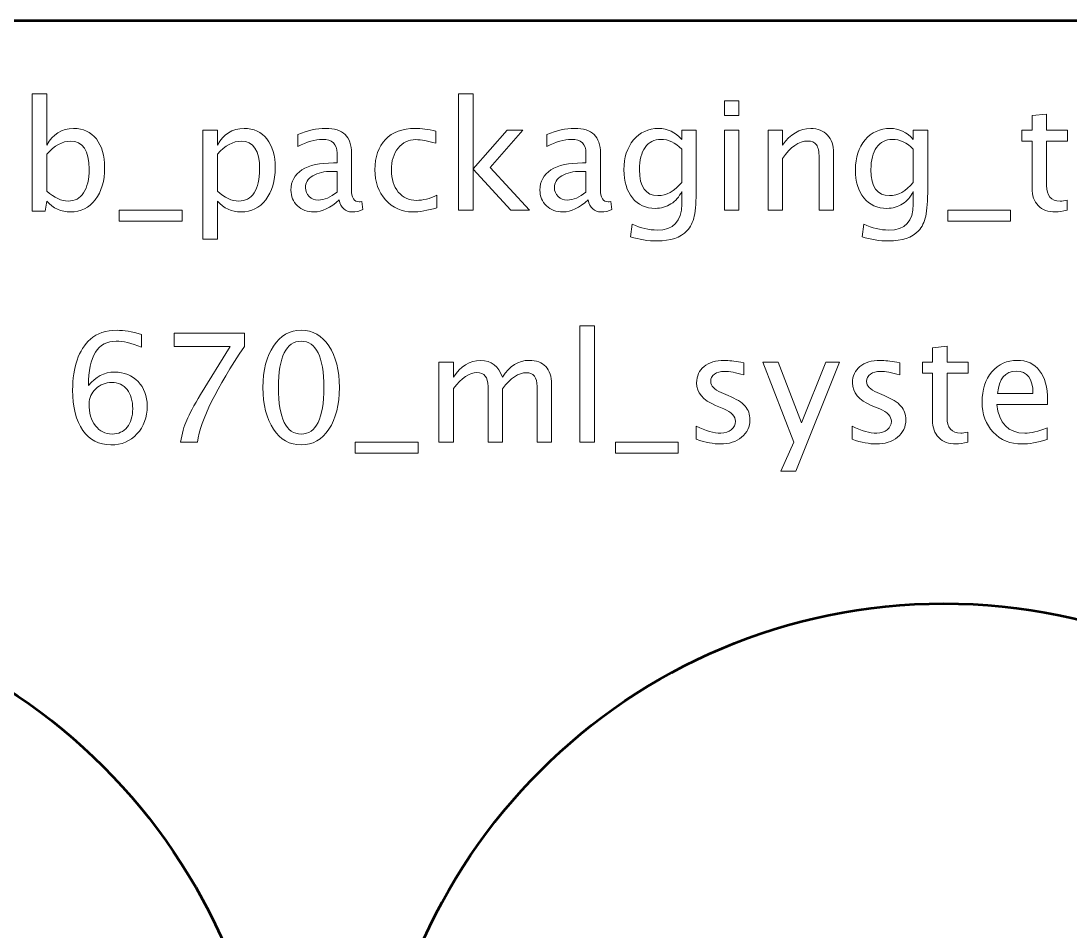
# Model space of a CAD drawing. Header units: centimetres. Extents: x -28.3 to 27.7, y -26.9 to 29.1.
# Drawn here: x 2.74 to 11.56, y 1.3 to 8.95 of the extents above; entities that cross this region are included whole.
import ezdxf

# ---------------------------------------------------------------- set-up
doc = ezdxf.new("R2010")
doc.units = ezdxf.units.CM
doc.header["$MEASUREMENT"] = 0
doc.layers.add('Layer 1', color=7, linetype='Continuous')

msp = doc.modelspace()

# ---------------------------------------------------------------- linework, layer by layer
at = {"layer": 'Layer 1', "lineweight": 53}
for centre, major_axis in [((0, -0.75), (0, 4.85)), ((10.5, -0.75), (0, 4.8))]:
    msp.add_ellipse(centre, major_axis=major_axis, ratio=1, dxfattribs=at)
msp.add_open_spline([(-6.7, -26.45), (-6.7, -26.45), (-6.7, 8.45), (-6.7, 8.45), (-6.7, 8.45), (-6.7, 8.72614), (-6.47614, 8.95), (-6.2, 8.95), (-6.2, 8.95), (-6.2, 8.95), (27.2, 8.95), (27.2, 8.95), (27.2, 8.95), (27.47614, 8.95), (27.7, 8.72614), (27.7, 8.45), (27.7, 8.45), (27.7, 8.45), (27.7, -26.45), (27.7, -26.45), (27.7, -26.45), (27.7, -26.72614), (27.47614, -26.95), (27.2, -26.95), (27.2, -26.95), (27.2, -26.95), (-6.2, -26.95), (-6.2, -26.95), (-6.2, -26.95), (-6.47614, -26.95), (-6.7, -26.72614), (-6.7, -26.45)], degree=3, knots=[0, 0, 0, 0, 0.1111111, 0.1111111, 0.1111111, 0.1111111, 0.2222222, 0.2222222, 0.2222222, 0.2222222, 0.3333333, 0.3333333, 0.3333333, 0.3333333, 0.4444444, 0.4444444, 0.4444444, 0.4444444, 0.5555556, 0.5555556, 0.5555556, 0.5555556, 0.6666667, 0.6666667, 0.6666667, 0.6666667, 0.7777778, 0.7777778, 0.7777778, 0.7777778, 1, 1, 1, 1], dxfattribs=at)
at = {"layer": 'Layer 1', "color": 5, "lineweight": 9}
for points, knots in [([(2.83331, 7.35113), (2.83331, 7.35113), (2.83331, 8.33792), (2.83331, 8.33792), (2.83331, 8.33792), (2.83331, 8.33792), (2.95523, 8.33792), (2.95523, 8.33792), (2.95523, 8.33792), (2.95523, 8.33792), (2.95523, 7.90464), (2.95523, 7.90464), (2.95523, 7.90464), (3.00518, 7.99883), (3.08033, 8.04582), (3.18044, 8.04582), (3.18044, 8.04582), (3.26151, 8.04582), (3.32522, 8.0164), (3.37179, 7.95734), (3.37179, 7.95734), (3.41836, 7.89829), (3.44164, 7.81764), (3.44164, 7.71541), (3.44164, 7.71541), (3.44164, 7.60407), (3.41518, 7.51411), (3.36248, 7.44596), (3.36248, 7.44596), (3.30977, 7.37759), (3.24035, 7.34351), (3.15441, 7.34351), (3.15441, 7.34351), (3.07461, 7.34351), (3.00815, 7.37399), (2.95523, 7.43516), (2.95523, 7.43516), (2.95523, 7.43516), (2.94041, 7.35113), (2.94041, 7.35113), (2.94041, 7.35113), (2.94041, 7.35113), (2.83331, 7.35113), (2.83331, 7.35113)], [0, 0, 0, 0, 0.0833333, 0.0833333, 0.0833333, 0.0833333, 0.1666667, 0.1666667, 0.1666667, 0.1666667, 0.25, 0.25, 0.25, 0.25, 0.3333333, 0.3333333, 0.3333333, 0.3333333, 0.4166667, 0.4166667, 0.4166667, 0.4166667, 0.5, 0.5, 0.5, 0.5, 0.5833333, 0.5833333, 0.5833333, 0.5833333, 0.6666667, 0.6666667, 0.6666667, 0.6666667, 0.75, 0.75, 0.75, 0.75, 0.8333333, 0.8333333, 0.8333333, 0.8333333, 1, 1, 1, 1]), ([(6.41851, 7.35875), (6.41851, 7.35875), (6.41851, 8.33792), (6.41851, 8.33792), (6.41851, 8.33792), (6.41851, 8.33792), (6.54043, 8.33792), (6.54043, 8.33792), (6.54043, 8.33792), (6.54043, 8.33792), (6.54043, 7.70525), (6.54043, 7.70525), (6.54043, 7.70525), (6.54043, 7.70525), (6.82618, 8.03185), (6.82618, 8.03185), (6.82618, 8.03185), (6.82618, 8.03185), (6.95784, 8.03185), (6.95784, 8.03185), (6.95784, 8.03185), (6.95784, 8.03185), (6.68479, 7.71774), (6.68479, 7.71774), (6.68479, 7.71774), (6.68479, 7.71774), (7.01499, 7.35875), (7.01499, 7.35875), (7.01499, 7.35875), (7.01499, 7.35875), (6.85793, 7.35875), (6.85793, 7.35875), (6.85793, 7.35875), (6.85793, 7.35875), (6.54043, 7.70398), (6.54043, 7.70398), (6.54043, 7.70398), (6.54043, 7.70398), (6.54043, 7.35875), (6.54043, 7.35875), (6.54043, 7.35875), (6.54043, 7.35875), (6.41851, 7.35875), (6.41851, 7.35875)], [0, 0, 0, 0, 0.0833333, 0.0833333, 0.0833333, 0.0833333, 0.1666667, 0.1666667, 0.1666667, 0.1666667, 0.25, 0.25, 0.25, 0.25, 0.3333333, 0.3333333, 0.3333333, 0.3333333, 0.4166667, 0.4166667, 0.4166667, 0.4166667, 0.5, 0.5, 0.5, 0.5, 0.5833333, 0.5833333, 0.5833333, 0.5833333, 0.6666667, 0.6666667, 0.6666667, 0.6666667, 0.75, 0.75, 0.75, 0.75, 0.8333333, 0.8333333, 0.8333333, 0.8333333, 1, 1, 1, 1]), ([(8.65393, 8.15504), (8.65393, 8.15504), (8.65393, 8.27696), (8.65393, 8.27696), (8.65393, 8.27696), (8.65393, 8.27696), (8.77585, 8.27696), (8.77585, 8.27696), (8.77585, 8.27696), (8.77585, 8.27696), (8.77585, 8.15504), (8.77585, 8.15504), (8.77585, 8.15504), (8.77585, 8.15504), (8.65393, 8.15504), (8.65393, 8.15504)], [0, 0, 0, 0, 0.2, 0.2, 0.2, 0.2, 0.4, 0.4, 0.4, 0.4, 0.6, 0.6, 0.6, 0.6, 1, 1, 1, 1]), ([(11.53705, 7.35896), (11.49937, 7.34859), (11.46657, 7.34351), (11.43884, 7.34351), (11.43884, 7.34351), (11.37661, 7.34351), (11.32814, 7.36129), (11.29342, 7.39685), (11.29342, 7.39685), (11.2585, 7.43241), (11.24114, 7.48173), (11.24114, 7.54502), (11.24114, 7.54502), (11.24114, 7.54502), (11.24114, 7.94041), (11.24114, 7.94041), (11.24114, 7.94041), (11.24114, 7.94041), (11.1569, 7.94041), (11.1569, 7.94041), (11.1569, 7.94041), (11.1569, 7.94041), (11.1569, 8.03185), (11.1569, 8.03185), (11.1569, 8.03185), (11.1569, 8.03185), (11.24114, 8.03185), (11.24114, 8.03185), (11.24114, 8.03185), (11.24114, 8.03185), (11.24114, 8.15356), (11.24114, 8.15356), (11.24114, 8.15356), (11.24114, 8.15356), (11.36306, 8.1652), (11.36306, 8.1652), (11.36306, 8.1652), (11.36306, 8.1652), (11.36306, 8.03185), (11.36306, 8.03185), (11.36306, 8.03185), (11.36306, 8.03185), (11.53959, 8.03185), (11.53959, 8.03185), (11.53959, 8.03185), (11.53959, 8.03185), (11.53959, 7.94041), (11.53959, 7.94041), (11.53959, 7.94041), (11.53959, 7.94041), (11.36306, 7.94041), (11.36306, 7.94041), (11.36306, 7.94041), (11.36306, 7.94041), (11.36306, 7.56703), (11.36306, 7.56703), (11.36306, 7.56703), (11.36306, 7.47898), (11.40137, 7.43495), (11.47778, 7.43495), (11.47778, 7.43495), (11.49408, 7.43495), (11.51377, 7.4377), (11.53705, 7.44299), (11.53705, 7.44299), (11.53705, 7.44299), (11.53705, 7.35896), (11.53705, 7.35896)], [0, 0, 0, 0, 0.0555556, 0.0555556, 0.0555556, 0.0555556, 0.1111111, 0.1111111, 0.1111111, 0.1111111, 0.1666667, 0.1666667, 0.1666667, 0.1666667, 0.2222222, 0.2222222, 0.2222222, 0.2222222, 0.2777778, 0.2777778, 0.2777778, 0.2777778, 0.3333333, 0.3333333, 0.3333333, 0.3333333, 0.3888889, 0.3888889, 0.3888889, 0.3888889, 0.4444444, 0.4444444, 0.4444444, 0.4444444, 0.5, 0.5, 0.5, 0.5, 0.5555556, 0.5555556, 0.5555556, 0.5555556, 0.6111111, 0.6111111, 0.6111111, 0.6111111, 0.6666667, 0.6666667, 0.6666667, 0.6666667, 0.7222222, 0.7222222, 0.7222222, 0.7222222, 0.7777778, 0.7777778, 0.7777778, 0.7777778, 0.8333333, 0.8333333, 0.8333333, 0.8333333, 0.8888889, 0.8888889, 0.8888889, 0.8888889, 1, 1, 1, 1]), ([(4.26756, 7.11364), (4.26756, 7.11364), (4.26756, 8.03185), (4.26756, 8.03185), (4.26756, 8.03185), (4.26756, 8.03185), (4.38948, 8.03185), (4.38948, 8.03185), (4.38948, 8.03185), (4.38948, 8.03185), (4.38948, 7.90464), (4.38948, 7.90464), (4.38948, 7.90464), (4.43943, 7.99883), (4.51458, 8.04582), (4.61469, 8.04582), (4.61469, 8.04582), (4.69576, 8.04582), (4.75947, 8.0164), (4.80604, 7.95734), (4.80604, 7.95734), (4.85261, 7.89829), (4.87589, 7.81764), (4.87589, 7.71541), (4.87589, 7.71541), (4.87589, 7.60407), (4.84943, 7.51411), (4.79673, 7.44596), (4.79673, 7.44596), (4.74402, 7.37759), (4.6746, 7.34351), (4.58866, 7.34351), (4.58866, 7.34351), (4.50886, 7.34351), (4.4424, 7.37399), (4.38948, 7.43516), (4.38948, 7.43516), (4.38948, 7.43516), (4.38948, 7.11364), (4.38948, 7.11364), (4.38948, 7.11364), (4.38948, 7.11364), (4.26756, 7.11364), (4.26756, 7.11364)], [0, 0, 0, 0, 0.0833333, 0.0833333, 0.0833333, 0.0833333, 0.1666667, 0.1666667, 0.1666667, 0.1666667, 0.25, 0.25, 0.25, 0.25, 0.3333333, 0.3333333, 0.3333333, 0.3333333, 0.4166667, 0.4166667, 0.4166667, 0.4166667, 0.5, 0.5, 0.5, 0.5, 0.5833333, 0.5833333, 0.5833333, 0.5833333, 0.6666667, 0.6666667, 0.6666667, 0.6666667, 0.75, 0.75, 0.75, 0.75, 0.8333333, 0.8333333, 0.8333333, 0.8333333, 1, 1, 1, 1]), ([(5.41373, 7.44448), (5.3405, 7.37717), (5.27001, 7.34351), (5.20228, 7.34351), (5.20228, 7.34351), (5.14661, 7.34351), (5.10025, 7.36087), (5.06364, 7.39579), (5.06364, 7.39579), (5.02681, 7.43072), (5.00839, 7.47474), (5.00839, 7.52787), (5.00839, 7.52787), (5.00839, 7.60132), (5.03929, 7.65784), (5.1011, 7.69721), (5.1011, 7.69721), (5.16291, 7.73658), (5.2516, 7.75626), (5.36717, 7.75626), (5.36717, 7.75626), (5.36717, 7.75626), (5.39574, 7.75626), (5.39574, 7.75626), (5.39574, 7.75626), (5.39574, 7.75626), (5.39574, 7.83733), (5.39574, 7.83733), (5.39574, 7.83733), (5.39574, 7.91543), (5.3551, 7.95438), (5.27361, 7.95438), (5.27361, 7.95438), (5.21053, 7.95438), (5.14153, 7.93448), (5.06681, 7.89469), (5.06681, 7.89469), (5.06681, 7.89469), (5.06681, 7.99502), (5.06681, 7.99502), (5.06681, 7.99502), (5.14894, 8.02889), (5.22641, 8.04582), (5.29901, 8.04582), (5.29901, 8.04582), (5.37373, 8.04582), (5.42897, 8.02889), (5.46432, 7.99481), (5.46432, 7.99481), (5.49988, 7.96073), (5.51766, 7.90824), (5.51766, 7.83733), (5.51766, 7.83733), (5.51766, 7.83733), (5.51766, 7.53316), (5.51766, 7.53316), (5.51766, 7.53316), (5.51766, 7.46353), (5.53904, 7.4286), (5.58201, 7.4286), (5.58201, 7.4286), (5.5873, 7.4286), (5.59513, 7.42945), (5.6055, 7.43114), (5.6055, 7.43114), (5.6055, 7.43114), (5.61418, 7.36341), (5.61418, 7.36341), (5.61418, 7.36341), (5.58645, 7.35007), (5.55597, 7.34351), (5.52253, 7.34351), (5.52253, 7.34351), (5.46559, 7.34351), (5.4294, 7.37717), (5.41373, 7.44448)], [0, 0, 0, 0, 0.05, 0.05, 0.05, 0.05, 0.1, 0.1, 0.1, 0.1, 0.15, 0.15, 0.15, 0.15, 0.2, 0.2, 0.2, 0.2, 0.25, 0.25, 0.25, 0.25, 0.3, 0.3, 0.3, 0.3, 0.35, 0.35, 0.35, 0.35, 0.4, 0.4, 0.4, 0.4, 0.45, 0.45, 0.45, 0.45, 0.5, 0.5, 0.5, 0.5, 0.55, 0.55, 0.55, 0.55, 0.6, 0.6, 0.6, 0.6, 0.65, 0.65, 0.65, 0.65, 0.7, 0.7, 0.7, 0.7, 0.75, 0.75, 0.75, 0.75, 0.8, 0.8, 0.8, 0.8, 0.85, 0.85, 0.85, 0.85, 0.9, 0.9, 0.9, 0.9, 1, 1, 1, 1]), ([(6.23542, 7.37907), (6.15647, 7.35536), (6.08831, 7.34351), (6.03095, 7.34351), (6.03095, 7.34351), (5.93993, 7.34351), (5.86458, 7.37717), (5.80468, 7.44426), (5.80468, 7.44426), (5.74478, 7.51157), (5.71472, 7.59645), (5.71472, 7.69869), (5.71472, 7.69869), (5.71472, 7.80791), (5.74435, 7.89321), (5.80362, 7.95417), (5.80362, 7.95417), (5.86289, 8.01534), (5.94565, 8.04582), (6.05191, 8.04582), (6.05191, 8.04582), (6.10419, 8.04582), (6.16303, 8.03862), (6.2278, 8.02423), (6.2278, 8.02423), (6.2278, 8.02423), (6.2278, 7.92136), (6.2278, 7.92136), (6.2278, 7.92136), (6.15901, 7.94168), (6.10292, 7.95184), (6.05974, 7.95184), (6.05974, 7.95184), (5.99708, 7.95184), (5.94692, 7.92835), (5.90945, 7.88157), (5.90945, 7.88157), (5.87199, 7.83479), (5.85315, 7.77235), (5.85315, 7.69445), (5.85315, 7.69445), (5.85315, 7.61889), (5.87262, 7.55793), (5.91136, 7.51115), (5.91136, 7.51115), (5.95009, 7.46458), (6.00068, 7.4413), (6.06355, 7.4413), (6.06355, 7.4413), (6.11922, 7.4413), (6.17637, 7.45569), (6.23542, 7.48448), (6.23542, 7.48448), (6.23542, 7.48448), (6.23542, 7.37907), (6.23542, 7.37907)], [0, 0, 0, 0, 0.0666667, 0.0666667, 0.0666667, 0.0666667, 0.1333333, 0.1333333, 0.1333333, 0.1333333, 0.2, 0.2, 0.2, 0.2, 0.2666667, 0.2666667, 0.2666667, 0.2666667, 0.3333333, 0.3333333, 0.3333333, 0.3333333, 0.4, 0.4, 0.4, 0.4, 0.4666667, 0.4666667, 0.4666667, 0.4666667, 0.5333333, 0.5333333, 0.5333333, 0.5333333, 0.6, 0.6, 0.6, 0.6, 0.6666667, 0.6666667, 0.6666667, 0.6666667, 0.7333333, 0.7333333, 0.7333333, 0.7333333, 0.8, 0.8, 0.8, 0.8, 0.8666667, 0.8666667, 0.8666667, 0.8666667, 1, 1, 1, 1]), ([(7.50775, 7.44448), (7.43452, 7.37717), (7.36403, 7.34351), (7.2963, 7.34351), (7.2963, 7.34351), (7.24063, 7.34351), (7.19427, 7.36087), (7.15766, 7.39579), (7.15766, 7.39579), (7.12083, 7.43072), (7.10241, 7.47474), (7.10241, 7.52787), (7.10241, 7.52787), (7.10241, 7.60132), (7.13331, 7.65784), (7.19512, 7.69721), (7.19512, 7.69721), (7.25693, 7.73658), (7.34562, 7.75626), (7.46119, 7.75626), (7.46119, 7.75626), (7.46119, 7.75626), (7.48976, 7.75626), (7.48976, 7.75626), (7.48976, 7.75626), (7.48976, 7.75626), (7.48976, 7.83733), (7.48976, 7.83733), (7.48976, 7.83733), (7.48976, 7.91543), (7.44912, 7.95438), (7.36763, 7.95438), (7.36763, 7.95438), (7.30455, 7.95438), (7.23555, 7.93448), (7.16083, 7.89469), (7.16083, 7.89469), (7.16083, 7.89469), (7.16083, 7.99502), (7.16083, 7.99502), (7.16083, 7.99502), (7.24296, 8.02889), (7.32043, 8.04582), (7.39303, 8.04582), (7.39303, 8.04582), (7.46775, 8.04582), (7.52299, 8.02889), (7.55834, 7.99481), (7.55834, 7.99481), (7.5939, 7.96073), (7.61168, 7.90824), (7.61168, 7.83733), (7.61168, 7.83733), (7.61168, 7.83733), (7.61168, 7.53316), (7.61168, 7.53316), (7.61168, 7.53316), (7.61168, 7.46353), (7.63306, 7.4286), (7.67603, 7.4286), (7.67603, 7.4286), (7.68132, 7.4286), (7.68915, 7.42945), (7.69952, 7.43114), (7.69952, 7.43114), (7.69952, 7.43114), (7.7082, 7.36341), (7.7082, 7.36341), (7.7082, 7.36341), (7.68047, 7.35007), (7.64999, 7.34351), (7.61655, 7.34351), (7.61655, 7.34351), (7.55961, 7.34351), (7.52342, 7.37717), (7.50775, 7.44448)], [0, 0, 0, 0, 0.05, 0.05, 0.05, 0.05, 0.1, 0.1, 0.1, 0.1, 0.15, 0.15, 0.15, 0.15, 0.2, 0.2, 0.2, 0.2, 0.25, 0.25, 0.25, 0.25, 0.3, 0.3, 0.3, 0.3, 0.35, 0.35, 0.35, 0.35, 0.4, 0.4, 0.4, 0.4, 0.45, 0.45, 0.45, 0.45, 0.5, 0.5, 0.5, 0.5, 0.55, 0.55, 0.55, 0.55, 0.6, 0.6, 0.6, 0.6, 0.65, 0.65, 0.65, 0.65, 0.7, 0.7, 0.7, 0.7, 0.75, 0.75, 0.75, 0.75, 0.8, 0.8, 0.8, 0.8, 0.85, 0.85, 0.85, 0.85, 0.9, 0.9, 0.9, 0.9, 1, 1, 1, 1]), ([(7.86462, 7.13523), (7.86462, 7.13523), (7.87901, 7.24064), (7.87901, 7.24064), (7.87901, 7.24064), (7.94971, 7.20762), (8.01977, 7.19111), (8.08899, 7.19111), (8.08899, 7.19111), (8.22636, 7.19111), (8.29515, 7.26392), (8.29515, 7.40934), (8.29515, 7.40934), (8.29515, 7.40934), (8.29515, 7.51517), (8.29515, 7.51517), (8.29515, 7.51517), (8.27398, 7.47051), (8.24393, 7.43601), (8.20477, 7.41124), (8.20477, 7.41124), (8.16561, 7.38648), (8.12201, 7.37399), (8.07396, 7.37399), (8.07396, 7.37399), (7.99247, 7.37399), (7.92791, 7.4032), (7.88028, 7.46162), (7.88028, 7.46162), (7.83266, 7.52004), (7.80874, 7.5992), (7.80874, 7.69911), (7.80874, 7.69911), (7.80874, 7.80135), (7.83583, 7.88474), (7.89002, 7.9493), (7.89002, 7.9493), (7.94442, 8.01365), (8.01448, 8.04582), (8.10063, 8.04582), (8.10063, 8.04582), (8.17598, 8.04582), (8.24096, 8.01534), (8.29515, 7.95417), (8.29515, 7.95417), (8.29515, 7.95417), (8.29515, 8.03185), (8.29515, 8.03185), (8.29515, 8.03185), (8.29515, 8.03185), (8.41707, 8.03185), (8.41707, 8.03185), (8.41707, 8.03185), (8.41707, 8.03185), (8.41707, 7.54248), (8.41707, 7.54248), (8.41707, 7.54248), (8.41707, 7.43728), (8.41157, 7.35939), (8.40056, 7.3088), (8.40056, 7.3088), (8.38977, 7.25821), (8.36902, 7.21672), (8.33897, 7.18455), (8.33897, 7.18455), (8.28563, 7.12803), (8.20223, 7.09967), (8.08899, 7.09967), (8.08899, 7.09967), (8.01131, 7.09967), (7.93659, 7.11152), (7.86462, 7.13523)], [0, 0, 0, 0, 0.0526316, 0.0526316, 0.0526316, 0.0526316, 0.1052632, 0.1052632, 0.1052632, 0.1052632, 0.1578947, 0.1578947, 0.1578947, 0.1578947, 0.2105263, 0.2105263, 0.2105263, 0.2105263, 0.2631579, 0.2631579, 0.2631579, 0.2631579, 0.3157895, 0.3157895, 0.3157895, 0.3157895, 0.3684211, 0.3684211, 0.3684211, 0.3684211, 0.4210526, 0.4210526, 0.4210526, 0.4210526, 0.4736842, 0.4736842, 0.4736842, 0.4736842, 0.5263158, 0.5263158, 0.5263158, 0.5263158, 0.5789474, 0.5789474, 0.5789474, 0.5789474, 0.6315789, 0.6315789, 0.6315789, 0.6315789, 0.6842105, 0.6842105, 0.6842105, 0.6842105, 0.7368421, 0.7368421, 0.7368421, 0.7368421, 0.7894737, 0.7894737, 0.7894737, 0.7894737, 0.8421053, 0.8421053, 0.8421053, 0.8421053, 0.8947368, 0.8947368, 0.8947368, 0.8947368, 1, 1, 1, 1]), ([(8.65393, 7.35875), (8.65393, 7.35875), (8.65393, 8.03185), (8.65393, 8.03185), (8.65393, 8.03185), (8.65393, 8.03185), (8.77585, 8.03185), (8.77585, 8.03185), (8.77585, 8.03185), (8.77585, 8.03185), (8.77585, 7.35875), (8.77585, 7.35875), (8.77585, 7.35875), (8.77585, 7.35875), (8.65393, 7.35875), (8.65393, 7.35875)], [0, 0, 0, 0, 0.2, 0.2, 0.2, 0.2, 0.4, 0.4, 0.4, 0.4, 0.6, 0.6, 0.6, 0.6, 1, 1, 1, 1]), ([(9.02096, 7.35875), (9.02096, 7.35875), (9.02096, 8.03185), (9.02096, 8.03185), (9.02096, 8.03185), (9.02096, 8.03185), (9.14288, 8.03185), (9.14288, 8.03185), (9.14288, 8.03185), (9.14288, 8.03185), (9.14288, 7.90464), (9.14288, 7.90464), (9.14288, 7.90464), (9.20744, 7.99883), (9.2866, 8.04582), (9.38016, 8.04582), (9.38016, 8.04582), (9.439, 8.04582), (9.48578, 8.02741), (9.52028, 7.99036), (9.52028, 7.99036), (9.55478, 7.95353), (9.57214, 7.90379), (9.57214, 7.84156), (9.57214, 7.84156), (9.57214, 7.84156), (9.57214, 7.35875), (9.57214, 7.35875), (9.57214, 7.35875), (9.57214, 7.35875), (9.45022, 7.35875), (9.45022, 7.35875), (9.45022, 7.35875), (9.45022, 7.35875), (9.45022, 7.80177), (9.45022, 7.80177), (9.45022, 7.80177), (9.45022, 7.85172), (9.44281, 7.88728), (9.42821, 7.90845), (9.42821, 7.90845), (9.41339, 7.92983), (9.38905, 7.94041), (9.35497, 7.94041), (9.35497, 7.94041), (9.28004, 7.94041), (9.20934, 7.89152), (9.14288, 7.79373), (9.14288, 7.79373), (9.14288, 7.79373), (9.14288, 7.35875), (9.14288, 7.35875), (9.14288, 7.35875), (9.14288, 7.35875), (9.02096, 7.35875), (9.02096, 7.35875)], [0, 0, 0, 0, 0.0666667, 0.0666667, 0.0666667, 0.0666667, 0.1333333, 0.1333333, 0.1333333, 0.1333333, 0.2, 0.2, 0.2, 0.2, 0.2666667, 0.2666667, 0.2666667, 0.2666667, 0.3333333, 0.3333333, 0.3333333, 0.3333333, 0.4, 0.4, 0.4, 0.4, 0.4666667, 0.4666667, 0.4666667, 0.4666667, 0.5333333, 0.5333333, 0.5333333, 0.5333333, 0.6, 0.6, 0.6, 0.6, 0.6666667, 0.6666667, 0.6666667, 0.6666667, 0.7333333, 0.7333333, 0.7333333, 0.7333333, 0.8, 0.8, 0.8, 0.8, 0.8666667, 0.8666667, 0.8666667, 0.8666667, 1, 1, 1, 1]), ([(9.81175, 7.13523), (9.81175, 7.13523), (9.82614, 7.24064), (9.82614, 7.24064), (9.82614, 7.24064), (9.89684, 7.20762), (9.9669, 7.19111), (10.03612, 7.19111), (10.03612, 7.19111), (10.17349, 7.19111), (10.24228, 7.26392), (10.24228, 7.40934), (10.24228, 7.40934), (10.24228, 7.40934), (10.24228, 7.51517), (10.24228, 7.51517), (10.24228, 7.51517), (10.22111, 7.47051), (10.19106, 7.43601), (10.1519, 7.41124), (10.1519, 7.41124), (10.11274, 7.38648), (10.06914, 7.37399), (10.02109, 7.37399), (10.02109, 7.37399), (9.9396, 7.37399), (9.87504, 7.4032), (9.82741, 7.46162), (9.82741, 7.46162), (9.77979, 7.52004), (9.75587, 7.5992), (9.75587, 7.69911), (9.75587, 7.69911), (9.75587, 7.80135), (9.78296, 7.88474), (9.83715, 7.9493), (9.83715, 7.9493), (9.89155, 8.01365), (9.96161, 8.04582), (10.04776, 8.04582), (10.04776, 8.04582), (10.12311, 8.04582), (10.18809, 8.01534), (10.24228, 7.95417), (10.24228, 7.95417), (10.24228, 7.95417), (10.24228, 8.03185), (10.24228, 8.03185), (10.24228, 8.03185), (10.24228, 8.03185), (10.3642, 8.03185), (10.3642, 8.03185), (10.3642, 8.03185), (10.3642, 8.03185), (10.3642, 7.54248), (10.3642, 7.54248), (10.3642, 7.54248), (10.3642, 7.43728), (10.3587, 7.35939), (10.34769, 7.3088), (10.34769, 7.3088), (10.3369, 7.25821), (10.31615, 7.21672), (10.2861, 7.18455), (10.2861, 7.18455), (10.23276, 7.12803), (10.14936, 7.09967), (10.03612, 7.09967), (10.03612, 7.09967), (9.95844, 7.09967), (9.88372, 7.11152), (9.81175, 7.13523)], [0, 0, 0, 0, 0.0526316, 0.0526316, 0.0526316, 0.0526316, 0.1052632, 0.1052632, 0.1052632, 0.1052632, 0.1578947, 0.1578947, 0.1578947, 0.1578947, 0.2105263, 0.2105263, 0.2105263, 0.2105263, 0.2631579, 0.2631579, 0.2631579, 0.2631579, 0.3157895, 0.3157895, 0.3157895, 0.3157895, 0.3684211, 0.3684211, 0.3684211, 0.3684211, 0.4210526, 0.4210526, 0.4210526, 0.4210526, 0.4736842, 0.4736842, 0.4736842, 0.4736842, 0.5263158, 0.5263158, 0.5263158, 0.5263158, 0.5789474, 0.5789474, 0.5789474, 0.5789474, 0.6315789, 0.6315789, 0.6315789, 0.6315789, 0.6842105, 0.6842105, 0.6842105, 0.6842105, 0.7368421, 0.7368421, 0.7368421, 0.7368421, 0.7894737, 0.7894737, 0.7894737, 0.7894737, 0.8421053, 0.8421053, 0.8421053, 0.8421053, 0.8947368, 0.8947368, 0.8947368, 0.8947368, 1, 1, 1, 1]), ([(8.29515, 7.59158), (8.29515, 7.59158), (8.29515, 7.87077), (8.29515, 7.87077), (8.29515, 7.87077), (8.24139, 7.92644), (8.18276, 7.95438), (8.11947, 7.95438), (8.11947, 7.95438), (8.06316, 7.95438), (8.01914, 7.93194), (7.98739, 7.88686), (7.98739, 7.88686), (7.95543, 7.84199), (7.93955, 7.77954), (7.93955, 7.69996), (7.93955, 7.69996), (7.93955, 7.5537), (7.99141, 7.48067), (8.09534, 7.48067), (8.09534, 7.48067), (8.16603, 7.48067), (8.23271, 7.51771), (8.29515, 7.59158)], [0, 0, 0, 0, 0.1428571, 0.1428571, 0.1428571, 0.1428571, 0.2857143, 0.2857143, 0.2857143, 0.2857143, 0.4285714, 0.4285714, 0.4285714, 0.4285714, 0.5714286, 0.5714286, 0.5714286, 0.5714286, 0.7142857, 0.7142857, 0.7142857, 0.7142857, 1, 1, 1, 1]), ([(10.24228, 7.59158), (10.24228, 7.59158), (10.24228, 7.87077), (10.24228, 7.87077), (10.24228, 7.87077), (10.18852, 7.92644), (10.12989, 7.95438), (10.0666, 7.95438), (10.0666, 7.95438), (10.01029, 7.95438), (9.96627, 7.93194), (9.93452, 7.88686), (9.93452, 7.88686), (9.90256, 7.84199), (9.88668, 7.77954), (9.88668, 7.69996), (9.88668, 7.69996), (9.88668, 7.5537), (9.93854, 7.48067), (10.04247, 7.48067), (10.04247, 7.48067), (10.11316, 7.48067), (10.17984, 7.51771), (10.24228, 7.59158)], [0, 0, 0, 0, 0.1428571, 0.1428571, 0.1428571, 0.1428571, 0.2857143, 0.2857143, 0.2857143, 0.2857143, 0.4285714, 0.4285714, 0.4285714, 0.4285714, 0.5714286, 0.5714286, 0.5714286, 0.5714286, 0.7142857, 0.7142857, 0.7142857, 0.7142857, 1, 1, 1, 1]), ([(2.95523, 7.51919), (3.0181, 7.4631), (3.078, 7.43495), (3.13494, 7.43495), (3.13494, 7.43495), (3.19103, 7.43495), (3.23442, 7.45845), (3.2649, 7.50522), (3.2649, 7.50522), (3.29559, 7.552), (3.31083, 7.61783), (3.31083, 7.70292), (3.31083, 7.70292), (3.31083, 7.8604), (3.25876, 7.93914), (3.15462, 7.93914), (3.15462, 7.93914), (3.08646, 7.93914), (3.02, 7.90231), (2.95523, 7.82844), (2.95523, 7.82844), (2.95523, 7.82844), (2.95523, 7.51919), (2.95523, 7.51919)], [0, 0, 0, 0, 0.1428571, 0.1428571, 0.1428571, 0.1428571, 0.2857143, 0.2857143, 0.2857143, 0.2857143, 0.4285714, 0.4285714, 0.4285714, 0.4285714, 0.5714286, 0.5714286, 0.5714286, 0.5714286, 0.7142857, 0.7142857, 0.7142857, 0.7142857, 1, 1, 1, 1]), ([(4.38948, 7.51919), (4.45235, 7.4631), (4.51225, 7.43495), (4.56919, 7.43495), (4.56919, 7.43495), (4.62528, 7.43495), (4.66867, 7.45845), (4.69915, 7.50522), (4.69915, 7.50522), (4.72984, 7.552), (4.74508, 7.61783), (4.74508, 7.70292), (4.74508, 7.70292), (4.74508, 7.8604), (4.69301, 7.93914), (4.58887, 7.93914), (4.58887, 7.93914), (4.52071, 7.93914), (4.45425, 7.90231), (4.38948, 7.82844), (4.38948, 7.82844), (4.38948, 7.82844), (4.38948, 7.51919), (4.38948, 7.51919)], [0, 0, 0, 0, 0.1428571, 0.1428571, 0.1428571, 0.1428571, 0.2857143, 0.2857143, 0.2857143, 0.2857143, 0.4285714, 0.4285714, 0.4285714, 0.4285714, 0.5714286, 0.5714286, 0.5714286, 0.5714286, 0.7142857, 0.7142857, 0.7142857, 0.7142857, 1, 1, 1, 1]), ([(5.39574, 7.51094), (5.39574, 7.51094), (5.39574, 7.68387), (5.39574, 7.68387), (5.39574, 7.68387), (5.39574, 7.68387), (5.35658, 7.68514), (5.35658, 7.68514), (5.35658, 7.68514), (5.28885, 7.68514), (5.23424, 7.67265), (5.19254, 7.64768), (5.19254, 7.64768), (5.15105, 7.62249), (5.13031, 7.58926), (5.13031, 7.54777), (5.13031, 7.54777), (5.13031, 7.51877), (5.14068, 7.49422), (5.16121, 7.47411), (5.16121, 7.47411), (5.18196, 7.454), (5.20715, 7.44384), (5.23699, 7.44384), (5.23699, 7.44384), (5.28779, 7.44384), (5.34071, 7.46628), (5.39574, 7.51094)], [0, 0, 0, 0, 0.125, 0.125, 0.125, 0.125, 0.25, 0.25, 0.25, 0.25, 0.375, 0.375, 0.375, 0.375, 0.5, 0.5, 0.5, 0.5, 0.625, 0.625, 0.625, 0.625, 0.75, 0.75, 0.75, 0.75, 1, 1, 1, 1]), ([(7.48976, 7.51094), (7.48976, 7.51094), (7.48976, 7.68387), (7.48976, 7.68387), (7.48976, 7.68387), (7.48976, 7.68387), (7.4506, 7.68514), (7.4506, 7.68514), (7.4506, 7.68514), (7.38287, 7.68514), (7.32826, 7.67265), (7.28656, 7.64768), (7.28656, 7.64768), (7.24507, 7.62249), (7.22433, 7.58926), (7.22433, 7.54777), (7.22433, 7.54777), (7.22433, 7.51877), (7.2347, 7.49422), (7.25523, 7.47411), (7.25523, 7.47411), (7.27598, 7.454), (7.30117, 7.44384), (7.33101, 7.44384), (7.33101, 7.44384), (7.38181, 7.44384), (7.43473, 7.46628), (7.48976, 7.51094)], [0, 0, 0, 0, 0.125, 0.125, 0.125, 0.125, 0.25, 0.25, 0.25, 0.25, 0.375, 0.375, 0.375, 0.375, 0.5, 0.5, 0.5, 0.5, 0.625, 0.625, 0.625, 0.625, 0.75, 0.75, 0.75, 0.75, 1, 1, 1, 1]), ([(3.56398, 7.26731), (3.56398, 7.26731), (3.56398, 7.35875), (3.56398, 7.35875), (3.56398, 7.35875), (3.56398, 7.35875), (4.0923, 7.35875), (4.0923, 7.35875), (4.0923, 7.35875), (4.0923, 7.35875), (4.0923, 7.26731), (4.0923, 7.26731), (4.0923, 7.26731), (4.0923, 7.26731), (3.56398, 7.26731), (3.56398, 7.26731)], [0, 0, 0, 0, 0.2, 0.2, 0.2, 0.2, 0.4, 0.4, 0.4, 0.4, 0.6, 0.6, 0.6, 0.6, 1, 1, 1, 1]), ([(10.53248, 7.26731), (10.53248, 7.26731), (10.53248, 7.35875), (10.53248, 7.35875), (10.53248, 7.35875), (10.53248, 7.35875), (11.0608, 7.35875), (11.0608, 7.35875), (11.0608, 7.35875), (11.0608, 7.35875), (11.0608, 7.26731), (11.0608, 7.26731), (11.0608, 7.26731), (11.0608, 7.26731), (10.53248, 7.26731), (10.53248, 7.26731)], [0, 0, 0, 0, 0.2, 0.2, 0.2, 0.2, 0.4, 0.4, 0.4, 0.4, 0.6, 0.6, 0.6, 0.6, 1, 1, 1, 1]), ([(7.43886, 5.40718), (7.43886, 5.40718), (7.43886, 6.38635), (7.43886, 6.38635), (7.43886, 6.38635), (7.43886, 6.38635), (7.56078, 6.38635), (7.56078, 6.38635), (7.56078, 6.38635), (7.56078, 6.38635), (7.56078, 5.40718), (7.56078, 5.40718), (7.56078, 5.40718), (7.56078, 5.40718), (7.43886, 5.40718), (7.43886, 5.40718)], [0, 0, 0, 0, 0.2, 0.2, 0.2, 0.2, 0.4, 0.4, 0.4, 0.4, 0.6, 0.6, 0.6, 0.6, 1, 1, 1, 1]), ([(3.30544, 5.88301), (3.36386, 5.95857), (3.43731, 5.99646), (3.52579, 5.99646), (3.52579, 5.99646), (3.60601, 5.99646), (3.67162, 5.97), (3.72285, 5.91687), (3.72285, 5.91687), (3.77386, 5.86375), (3.79947, 5.79559), (3.79947, 5.7124), (3.79947, 5.7124), (3.79947, 5.61694), (3.7709, 5.53841), (3.71353, 5.47682), (3.71353, 5.47682), (3.65617, 5.41522), (3.58336, 5.38432), (3.49467, 5.38432), (3.49467, 5.38432), (3.39392, 5.38432), (3.31475, 5.42517), (3.25782, 5.50666), (3.25782, 5.50666), (3.20067, 5.58837), (3.17209, 5.7014), (3.17209, 5.84554), (3.17209, 5.84554), (3.17209, 6.03985), (3.22204, 6.1823), (3.32174, 6.27332), (3.32174, 6.27332), (3.37593, 6.32327), (3.45086, 6.34825), (3.54632, 6.34825), (3.54632, 6.34825), (3.60177, 6.34825), (3.67057, 6.33682), (3.75248, 6.31396), (3.75248, 6.31396), (3.75248, 6.31396), (3.75248, 6.20728), (3.75248, 6.20728), (3.75248, 6.20728), (3.66591, 6.2403), (3.59479, 6.25681), (3.53891, 6.25681), (3.53891, 6.25681), (3.38333, 6.25681), (3.30544, 6.13214), (3.30544, 5.88301)], [0, 0, 0, 0, 0.0714286, 0.0714286, 0.0714286, 0.0714286, 0.1428571, 0.1428571, 0.1428571, 0.1428571, 0.2142857, 0.2142857, 0.2142857, 0.2142857, 0.2857143, 0.2857143, 0.2857143, 0.2857143, 0.3571429, 0.3571429, 0.3571429, 0.3571429, 0.4285714, 0.4285714, 0.4285714, 0.4285714, 0.5, 0.5, 0.5, 0.5, 0.5714286, 0.5714286, 0.5714286, 0.5714286, 0.6428571, 0.6428571, 0.6428571, 0.6428571, 0.7142857, 0.7142857, 0.7142857, 0.7142857, 0.7857143, 0.7857143, 0.7857143, 0.7857143, 0.8571429, 0.8571429, 0.8571429, 0.8571429, 1, 1, 1, 1]), ([(4.08056, 5.40718), (4.09241, 5.47872), (4.10956, 5.54074), (4.13157, 5.59281), (4.13157, 5.59281), (4.15359, 5.64488), (4.19274, 5.71664), (4.24862, 5.80765), (4.24862, 5.80765), (4.24862, 5.80765), (4.49839, 6.21109), (4.49839, 6.21109), (4.49839, 6.21109), (4.49839, 6.21109), (4.02722, 6.21109), (4.02722, 6.21109), (4.02722, 6.21109), (4.02722, 6.21109), (4.02722, 6.32539), (4.02722, 6.32539), (4.02722, 6.32539), (4.02722, 6.32539), (4.6165, 6.32539), (4.6165, 6.32539), (4.6165, 6.32539), (4.6165, 6.32539), (4.6165, 6.21109), (4.6165, 6.21109), (4.6165, 6.21109), (4.38134, 5.86396), (4.24968, 5.59599), (4.22153, 5.40718), (4.22153, 5.40718), (4.22153, 5.40718), (4.08056, 5.40718), (4.08056, 5.40718)], [0, 0, 0, 0, 0.1, 0.1, 0.1, 0.1, 0.2, 0.2, 0.2, 0.2, 0.3, 0.3, 0.3, 0.3, 0.4, 0.4, 0.4, 0.4, 0.5, 0.5, 0.5, 0.5, 0.6, 0.6, 0.6, 0.6, 0.7, 0.7, 0.7, 0.7, 0.8, 0.8, 0.8, 0.8, 1, 1, 1, 1]), ([(5.09444, 5.38432), (4.99813, 5.38432), (4.92045, 5.42856), (4.86161, 5.51682), (4.86161, 5.51682), (4.80255, 5.60509), (4.77313, 5.72151), (4.77313, 5.86629), (4.77313, 5.86629), (4.77313, 6.01107), (4.80255, 6.12748), (4.86161, 6.21575), (4.86161, 6.21575), (4.92045, 6.30401), (4.99813, 6.34825), (5.09444, 6.34825), (5.09444, 6.34825), (5.19117, 6.34825), (5.26885, 6.30422), (5.3277, 6.21617), (5.3277, 6.21617), (5.38633, 6.12812), (5.41575, 6.01149), (5.41575, 5.86629), (5.41575, 5.86629), (5.41575, 5.72151), (5.38633, 5.60509), (5.3277, 5.51682), (5.3277, 5.51682), (5.26885, 5.42856), (5.19117, 5.38432), (5.09444, 5.38432)], [0, 0, 0, 0, 0.1111111, 0.1111111, 0.1111111, 0.1111111, 0.2222222, 0.2222222, 0.2222222, 0.2222222, 0.3333333, 0.3333333, 0.3333333, 0.3333333, 0.4444444, 0.4444444, 0.4444444, 0.4444444, 0.5555556, 0.5555556, 0.5555556, 0.5555556, 0.6666667, 0.6666667, 0.6666667, 0.6666667, 0.7777778, 0.7777778, 0.7777778, 0.7777778, 1, 1, 1, 1]), ([(5.09423, 5.47576), (5.22144, 5.47576), (5.28494, 5.60594), (5.28494, 5.86629), (5.28494, 5.86629), (5.28494, 6.12664), (5.22144, 6.25681), (5.09423, 6.25681), (5.09423, 6.25681), (4.96744, 6.25681), (4.90394, 6.12664), (4.90394, 5.86629), (4.90394, 5.86629), (4.90394, 5.60594), (4.96744, 5.47576), (5.09423, 5.47576)], [0, 0, 0, 0, 0.2, 0.2, 0.2, 0.2, 0.4, 0.4, 0.4, 0.4, 0.6, 0.6, 0.6, 0.6, 1, 1, 1, 1]), ([(10.70044, 5.40739), (10.66276, 5.39702), (10.62996, 5.39194), (10.60223, 5.39194), (10.60223, 5.39194), (10.54, 5.39194), (10.49153, 5.40972), (10.45681, 5.44528), (10.45681, 5.44528), (10.42189, 5.48084), (10.40453, 5.53016), (10.40453, 5.59345), (10.40453, 5.59345), (10.40453, 5.59345), (10.40453, 5.98884), (10.40453, 5.98884), (10.40453, 5.98884), (10.40453, 5.98884), (10.32029, 5.98884), (10.32029, 5.98884), (10.32029, 5.98884), (10.32029, 5.98884), (10.32029, 6.08028), (10.32029, 6.08028), (10.32029, 6.08028), (10.32029, 6.08028), (10.40453, 6.08028), (10.40453, 6.08028), (10.40453, 6.08028), (10.40453, 6.08028), (10.40453, 6.20199), (10.40453, 6.20199), (10.40453, 6.20199), (10.40453, 6.20199), (10.52645, 6.21363), (10.52645, 6.21363), (10.52645, 6.21363), (10.52645, 6.21363), (10.52645, 6.08028), (10.52645, 6.08028), (10.52645, 6.08028), (10.52645, 6.08028), (10.70298, 6.08028), (10.70298, 6.08028), (10.70298, 6.08028), (10.70298, 6.08028), (10.70298, 5.98884), (10.70298, 5.98884), (10.70298, 5.98884), (10.70298, 5.98884), (10.52645, 5.98884), (10.52645, 5.98884), (10.52645, 5.98884), (10.52645, 5.98884), (10.52645, 5.61546), (10.52645, 5.61546), (10.52645, 5.61546), (10.52645, 5.52741), (10.56476, 5.48338), (10.64117, 5.48338), (10.64117, 5.48338), (10.65747, 5.48338), (10.67716, 5.48613), (10.70044, 5.49142), (10.70044, 5.49142), (10.70044, 5.49142), (10.70044, 5.40739), (10.70044, 5.40739)], [0, 0, 0, 0, 0.0555556, 0.0555556, 0.0555556, 0.0555556, 0.1111111, 0.1111111, 0.1111111, 0.1111111, 0.1666667, 0.1666667, 0.1666667, 0.1666667, 0.2222222, 0.2222222, 0.2222222, 0.2222222, 0.2777778, 0.2777778, 0.2777778, 0.2777778, 0.3333333, 0.3333333, 0.3333333, 0.3333333, 0.3888889, 0.3888889, 0.3888889, 0.3888889, 0.4444444, 0.4444444, 0.4444444, 0.4444444, 0.5, 0.5, 0.5, 0.5, 0.5555556, 0.5555556, 0.5555556, 0.5555556, 0.6111111, 0.6111111, 0.6111111, 0.6111111, 0.6666667, 0.6666667, 0.6666667, 0.6666667, 0.7222222, 0.7222222, 0.7222222, 0.7222222, 0.7777778, 0.7777778, 0.7777778, 0.7777778, 0.8333333, 0.8333333, 0.8333333, 0.8333333, 0.8888889, 0.8888889, 0.8888889, 0.8888889, 1, 1, 1, 1]), ([(6.2531, 5.40718), (6.2531, 5.40718), (6.2531, 6.08028), (6.2531, 6.08028), (6.2531, 6.08028), (6.2531, 6.08028), (6.37502, 6.08028), (6.37502, 6.08028), (6.37502, 6.08028), (6.37502, 6.08028), (6.37502, 5.95307), (6.37502, 5.95307), (6.37502, 5.95307), (6.4345, 6.04726), (6.5107, 6.09425), (6.60404, 6.09425), (6.60404, 6.09425), (6.694, 6.09425), (6.75517, 6.04726), (6.78777, 5.95307), (6.78777, 5.95307), (6.84556, 6.04811), (6.92091, 6.09552), (7.01341, 6.09552), (7.01341, 6.09552), (7.07246, 6.09552), (7.11839, 6.07816), (7.1512, 6.04324), (7.1512, 6.04324), (7.18401, 6.00831), (7.20052, 5.95942), (7.20052, 5.89655), (7.20052, 5.89655), (7.20052, 5.89655), (7.20052, 5.40718), (7.20052, 5.40718), (7.20052, 5.40718), (7.20052, 5.40718), (7.0786, 5.40718), (7.0786, 5.40718), (7.0786, 5.40718), (7.0786, 5.40718), (7.0786, 5.87645), (7.0786, 5.87645), (7.0786, 5.87645), (7.0786, 5.95307), (7.04812, 5.99138), (6.98716, 5.99138), (6.98716, 5.99138), (6.92387, 5.99138), (6.85741, 5.94672), (6.78777, 5.85718), (6.78777, 5.85718), (6.78777, 5.85718), (6.78777, 5.40718), (6.78777, 5.40718), (6.78777, 5.40718), (6.78777, 5.40718), (6.66585, 5.40718), (6.66585, 5.40718), (6.66585, 5.40718), (6.66585, 5.40718), (6.66585, 5.87687), (6.66585, 5.87687), (6.66585, 5.87687), (6.66585, 5.95413), (6.63495, 5.99265), (6.57293, 5.99265), (6.57293, 5.99265), (6.51133, 5.99265), (6.44529, 5.94778), (6.37502, 5.85782), (6.37502, 5.85782), (6.37502, 5.85782), (6.37502, 5.40718), (6.37502, 5.40718), (6.37502, 5.40718), (6.37502, 5.40718), (6.2531, 5.40718), (6.2531, 5.40718)], [0, 0, 0, 0, 0.047619, 0.047619, 0.047619, 0.047619, 0.0952381, 0.0952381, 0.0952381, 0.0952381, 0.1428571, 0.1428571, 0.1428571, 0.1428571, 0.1904762, 0.1904762, 0.1904762, 0.1904762, 0.2380952, 0.2380952, 0.2380952, 0.2380952, 0.2857143, 0.2857143, 0.2857143, 0.2857143, 0.3333333, 0.3333333, 0.3333333, 0.3333333, 0.3809524, 0.3809524, 0.3809524, 0.3809524, 0.4285714, 0.4285714, 0.4285714, 0.4285714, 0.4761905, 0.4761905, 0.4761905, 0.4761905, 0.5238095, 0.5238095, 0.5238095, 0.5238095, 0.5714286, 0.5714286, 0.5714286, 0.5714286, 0.6190476, 0.6190476, 0.6190476, 0.6190476, 0.6666667, 0.6666667, 0.6666667, 0.6666667, 0.7142857, 0.7142857, 0.7142857, 0.7142857, 0.7619048, 0.7619048, 0.7619048, 0.7619048, 0.8095238, 0.8095238, 0.8095238, 0.8095238, 0.8571429, 0.8571429, 0.8571429, 0.8571429, 0.9047619, 0.9047619, 0.9047619, 0.9047619, 1, 1, 1, 1]), ([(8.41676, 5.43131), (8.41676, 5.43131), (8.41676, 5.54307), (8.41676, 5.54307), (8.41676, 5.54307), (8.49656, 5.50328), (8.56577, 5.48338), (8.62483, 5.48338), (8.62483, 5.48338), (8.65997, 5.48338), (8.68918, 5.49291), (8.71225, 5.51196), (8.71225, 5.51196), (8.73532, 5.53079), (8.74696, 5.5545), (8.74696, 5.58308), (8.74696, 5.58308), (8.74696, 5.62477), (8.71458, 5.65928), (8.64981, 5.68658), (8.64981, 5.68658), (8.64981, 5.68658), (8.57847, 5.71685), (8.57847, 5.71685), (8.57847, 5.71685), (8.47328, 5.76045), (8.42057, 5.82353), (8.42057, 5.90544), (8.42057, 5.90544), (8.42057, 5.96408), (8.44131, 6.01022), (8.4828, 6.04387), (8.4828, 6.04387), (8.52429, 6.07753), (8.58123, 6.09425), (8.6534, 6.09425), (8.6534, 6.09425), (8.69087, 6.09425), (8.73744, 6.08917), (8.79268, 6.0788), (8.79268, 6.0788), (8.79268, 6.0788), (8.81808, 6.07393), (8.81808, 6.07393), (8.81808, 6.07393), (8.81808, 6.07393), (8.81808, 5.97233), (8.81808, 5.97233), (8.81808, 5.97233), (8.75014, 5.99265), (8.69595, 6.00281), (8.65552, 6.00281), (8.65552, 6.00281), (8.61996, 6.00281), (8.59181, 5.99498), (8.57043, 5.97953), (8.57043, 5.97953), (8.54926, 5.96408), (8.53868, 5.94333), (8.53868, 5.9173), (8.53868, 5.9173), (8.53868, 5.88068), (8.56831, 5.84956), (8.62779, 5.82438), (8.62779, 5.82438), (8.62779, 5.82438), (8.68642, 5.79961), (8.68642, 5.79961), (8.68642, 5.79961), (8.75289, 5.77167), (8.79988, 5.74204), (8.82739, 5.71092), (8.82739, 5.71092), (8.85512, 5.67981), (8.86888, 5.64086), (8.86888, 5.59429), (8.86888, 5.59429), (8.86888, 5.53524), (8.8456, 5.48677), (8.79882, 5.44888), (8.79882, 5.44888), (8.75225, 5.41099), (8.69256, 5.39194), (8.61996, 5.39194), (8.61996, 5.39194), (8.56408, 5.39194), (8.49656, 5.40506), (8.41676, 5.43131)], [0, 0, 0, 0, 0.0434783, 0.0434783, 0.0434783, 0.0434783, 0.0869565, 0.0869565, 0.0869565, 0.0869565, 0.1304348, 0.1304348, 0.1304348, 0.1304348, 0.173913, 0.173913, 0.173913, 0.173913, 0.2173913, 0.2173913, 0.2173913, 0.2173913, 0.2608696, 0.2608696, 0.2608696, 0.2608696, 0.3043478, 0.3043478, 0.3043478, 0.3043478, 0.3478261, 0.3478261, 0.3478261, 0.3478261, 0.3913043, 0.3913043, 0.3913043, 0.3913043, 0.4347826, 0.4347826, 0.4347826, 0.4347826, 0.4782609, 0.4782609, 0.4782609, 0.4782609, 0.5217391, 0.5217391, 0.5217391, 0.5217391, 0.5652174, 0.5652174, 0.5652174, 0.5652174, 0.6086957, 0.6086957, 0.6086957, 0.6086957, 0.6521739, 0.6521739, 0.6521739, 0.6521739, 0.6956522, 0.6956522, 0.6956522, 0.6956522, 0.7391304, 0.7391304, 0.7391304, 0.7391304, 0.7826087, 0.7826087, 0.7826087, 0.7826087, 0.826087, 0.826087, 0.826087, 0.826087, 0.8695652, 0.8695652, 0.8695652, 0.8695652, 0.9130435, 0.9130435, 0.9130435, 0.9130435, 1, 1, 1, 1]), ([(9.72783, 5.43131), (9.72783, 5.43131), (9.72783, 5.54307), (9.72783, 5.54307), (9.72783, 5.54307), (9.80763, 5.50328), (9.87684, 5.48338), (9.9359, 5.48338), (9.9359, 5.48338), (9.97104, 5.48338), (10.00025, 5.49291), (10.02332, 5.51196), (10.02332, 5.51196), (10.04639, 5.53079), (10.05803, 5.5545), (10.05803, 5.58308), (10.05803, 5.58308), (10.05803, 5.62477), (10.02565, 5.65928), (9.96088, 5.68658), (9.96088, 5.68658), (9.96088, 5.68658), (9.88954, 5.71685), (9.88954, 5.71685), (9.88954, 5.71685), (9.78435, 5.76045), (9.73164, 5.82353), (9.73164, 5.90544), (9.73164, 5.90544), (9.73164, 5.96408), (9.75238, 6.01022), (9.79387, 6.04387), (9.79387, 6.04387), (9.83536, 6.07753), (9.8923, 6.09425), (9.96447, 6.09425), (9.96447, 6.09425), (10.00194, 6.09425), (10.04851, 6.08917), (10.10375, 6.0788), (10.10375, 6.0788), (10.10375, 6.0788), (10.12915, 6.07393), (10.12915, 6.07393), (10.12915, 6.07393), (10.12915, 6.07393), (10.12915, 5.97233), (10.12915, 5.97233), (10.12915, 5.97233), (10.06121, 5.99265), (10.00702, 6.00281), (9.96659, 6.00281), (9.96659, 6.00281), (9.93103, 6.00281), (9.90288, 5.99498), (9.8815, 5.97953), (9.8815, 5.97953), (9.86033, 5.96408), (9.84975, 5.94333), (9.84975, 5.9173), (9.84975, 5.9173), (9.84975, 5.88068), (9.87938, 5.84956), (9.93886, 5.82438), (9.93886, 5.82438), (9.93886, 5.82438), (9.99749, 5.79961), (9.99749, 5.79961), (9.99749, 5.79961), (10.06396, 5.77167), (10.11095, 5.74204), (10.13846, 5.71092), (10.13846, 5.71092), (10.16619, 5.67981), (10.17995, 5.64086), (10.17995, 5.59429), (10.17995, 5.59429), (10.17995, 5.53524), (10.15667, 5.48677), (10.10989, 5.44888), (10.10989, 5.44888), (10.06332, 5.41099), (10.00363, 5.39194), (9.93103, 5.39194), (9.93103, 5.39194), (9.87515, 5.39194), (9.80763, 5.40506), (9.72783, 5.43131)], [0, 0, 0, 0, 0.0434783, 0.0434783, 0.0434783, 0.0434783, 0.0869565, 0.0869565, 0.0869565, 0.0869565, 0.1304348, 0.1304348, 0.1304348, 0.1304348, 0.173913, 0.173913, 0.173913, 0.173913, 0.2173913, 0.2173913, 0.2173913, 0.2173913, 0.2608696, 0.2608696, 0.2608696, 0.2608696, 0.3043478, 0.3043478, 0.3043478, 0.3043478, 0.3478261, 0.3478261, 0.3478261, 0.3478261, 0.3913043, 0.3913043, 0.3913043, 0.3913043, 0.4347826, 0.4347826, 0.4347826, 0.4347826, 0.4782609, 0.4782609, 0.4782609, 0.4782609, 0.5217391, 0.5217391, 0.5217391, 0.5217391, 0.5652174, 0.5652174, 0.5652174, 0.5652174, 0.6086957, 0.6086957, 0.6086957, 0.6086957, 0.6521739, 0.6521739, 0.6521739, 0.6521739, 0.6956522, 0.6956522, 0.6956522, 0.6956522, 0.7391304, 0.7391304, 0.7391304, 0.7391304, 0.7826087, 0.7826087, 0.7826087, 0.7826087, 0.826087, 0.826087, 0.826087, 0.826087, 0.8695652, 0.8695652, 0.8695652, 0.8695652, 0.9130435, 0.9130435, 0.9130435, 0.9130435, 1, 1, 1, 1]), ([(11.36846, 5.42877), (11.28655, 5.40422), (11.21648, 5.39194), (11.15806, 5.39194), (11.15806, 5.39194), (11.05837, 5.39194), (10.9773, 5.42496), (10.91486, 5.49079), (10.91486, 5.49079), (10.85242, 5.55662), (10.82109, 5.64192), (10.82109, 5.74691), (10.82109, 5.74691), (10.82109, 5.84872), (10.84861, 5.93233), (10.90385, 5.99773), (10.90385, 5.99773), (10.9591, 6.06292), (11.02979, 6.09552), (11.11594, 6.09552), (11.11594, 6.09552), (11.19743, 6.09552), (11.26051, 6.06652), (11.30496, 6.00853), (11.30496, 6.00853), (11.34941, 5.95053), (11.37164, 5.8684), (11.37164, 5.76193), (11.37164, 5.76193), (11.37164, 5.76193), (11.371, 5.72468), (11.371, 5.72468), (11.371, 5.72468), (11.371, 5.72468), (10.94555, 5.72468), (10.94555, 5.72468), (10.94555, 5.72468), (10.96333, 5.56381), (11.04186, 5.48338), (11.18092, 5.48338), (11.18092, 5.48338), (11.23194, 5.48338), (11.29438, 5.49777), (11.36846, 5.52656), (11.36846, 5.52656), (11.36846, 5.52656), (11.36846, 5.42877), (11.36846, 5.42877)], [0, 0, 0, 0, 0.0769231, 0.0769231, 0.0769231, 0.0769231, 0.1538462, 0.1538462, 0.1538462, 0.1538462, 0.2307692, 0.2307692, 0.2307692, 0.2307692, 0.3076923, 0.3076923, 0.3076923, 0.3076923, 0.3846154, 0.3846154, 0.3846154, 0.3846154, 0.4615385, 0.4615385, 0.4615385, 0.4615385, 0.5384615, 0.5384615, 0.5384615, 0.5384615, 0.6153846, 0.6153846, 0.6153846, 0.6153846, 0.6923077, 0.6923077, 0.6923077, 0.6923077, 0.7692308, 0.7692308, 0.7692308, 0.7692308, 0.8461538, 0.8461538, 0.8461538, 0.8461538, 1, 1, 1, 1]), ([(9.12817, 5.16207), (9.12817, 5.16207), (9.23739, 5.40633), (9.23739, 5.40633), (9.23739, 5.40633), (9.23739, 5.40633), (8.97662, 6.08028), (8.97662, 6.08028), (8.97662, 6.08028), (8.97662, 6.08028), (9.10743, 6.08028), (9.10743, 6.08028), (9.10743, 6.08028), (9.10743, 6.08028), (9.30132, 5.57059), (9.30132, 5.57059), (9.30132, 5.57059), (9.30132, 5.57059), (9.50812, 6.08028), (9.50812, 6.08028), (9.50812, 6.08028), (9.50812, 6.08028), (9.62305, 6.08028), (9.62305, 6.08028), (9.62305, 6.08028), (9.62305, 6.08028), (9.25517, 5.16207), (9.25517, 5.16207), (9.25517, 5.16207), (9.25517, 5.16207), (9.12817, 5.16207), (9.12817, 5.16207)], [0, 0, 0, 0, 0.1111111, 0.1111111, 0.1111111, 0.1111111, 0.2222222, 0.2222222, 0.2222222, 0.2222222, 0.3333333, 0.3333333, 0.3333333, 0.3333333, 0.4444444, 0.4444444, 0.4444444, 0.4444444, 0.5555556, 0.5555556, 0.5555556, 0.5555556, 0.6666667, 0.6666667, 0.6666667, 0.6666667, 0.7777778, 0.7777778, 0.7777778, 0.7777778, 1, 1, 1, 1]), ([(10.9519, 5.81612), (10.9519, 5.81612), (11.24908, 5.81612), (11.24908, 5.81612), (11.24908, 5.81612), (11.24908, 5.94143), (11.2023, 6.00408), (11.10896, 6.00408), (11.10896, 6.00408), (11.01498, 6.00408), (10.9627, 5.94143), (10.9519, 5.81612)], [0, 0, 0, 0, 0.25, 0.25, 0.25, 0.25, 0.5, 0.5, 0.5, 0.5, 1, 1, 1, 1]), ([(3.67755, 5.68827), (3.67755, 5.75622), (3.66189, 5.80998), (3.63035, 5.84956), (3.63035, 5.84956), (3.59881, 5.88915), (3.55563, 5.90883), (3.50081, 5.90883), (3.50081, 5.90883), (3.44853, 5.90883), (3.40387, 5.89147), (3.36661, 5.85655), (3.36661, 5.85655), (3.32915, 5.82184), (3.31052, 5.77993), (3.31052, 5.73103), (3.31052, 5.73103), (3.31052, 5.65398), (3.3283, 5.59218), (3.36365, 5.54561), (3.36365, 5.54561), (3.39921, 5.49904), (3.4462, 5.47576), (3.50462, 5.47576), (3.50462, 5.47576), (3.55775, 5.47576), (3.59987, 5.49481), (3.63098, 5.53291), (3.63098, 5.53291), (3.6621, 5.57101), (3.67755, 5.62287), (3.67755, 5.68827)], [0, 0, 0, 0, 0.1111111, 0.1111111, 0.1111111, 0.1111111, 0.2222222, 0.2222222, 0.2222222, 0.2222222, 0.3333333, 0.3333333, 0.3333333, 0.3333333, 0.4444444, 0.4444444, 0.4444444, 0.4444444, 0.5555556, 0.5555556, 0.5555556, 0.5555556, 0.6666667, 0.6666667, 0.6666667, 0.6666667, 0.7777778, 0.7777778, 0.7777778, 0.7777778, 1, 1, 1, 1]), ([(5.54952, 5.31574), (5.54952, 5.31574), (5.54952, 5.40718), (5.54952, 5.40718), (5.54952, 5.40718), (5.54952, 5.40718), (6.07784, 5.40718), (6.07784, 5.40718), (6.07784, 5.40718), (6.07784, 5.40718), (6.07784, 5.31574), (6.07784, 5.31574), (6.07784, 5.31574), (6.07784, 5.31574), (5.54952, 5.31574), (5.54952, 5.31574)], [0, 0, 0, 0, 0.2, 0.2, 0.2, 0.2, 0.4, 0.4, 0.4, 0.4, 0.6, 0.6, 0.6, 0.6, 1, 1, 1, 1]), ([(7.73731, 5.31574), (7.73731, 5.31574), (7.73731, 5.40718), (7.73731, 5.40718), (7.73731, 5.40718), (7.73731, 5.40718), (8.26563, 5.40718), (8.26563, 5.40718), (8.26563, 5.40718), (8.26563, 5.40718), (8.26563, 5.31574), (8.26563, 5.31574), (8.26563, 5.31574), (8.26563, 5.31574), (7.73731, 5.31574), (7.73731, 5.31574)], [0, 0, 0, 0, 0.2, 0.2, 0.2, 0.2, 0.4, 0.4, 0.4, 0.4, 0.6, 0.6, 0.6, 0.6, 1, 1, 1, 1])]:
    msp.add_open_spline(points, degree=3, knots=knots, dxfattribs=at)

doc.saveas('drawing.dxf')
